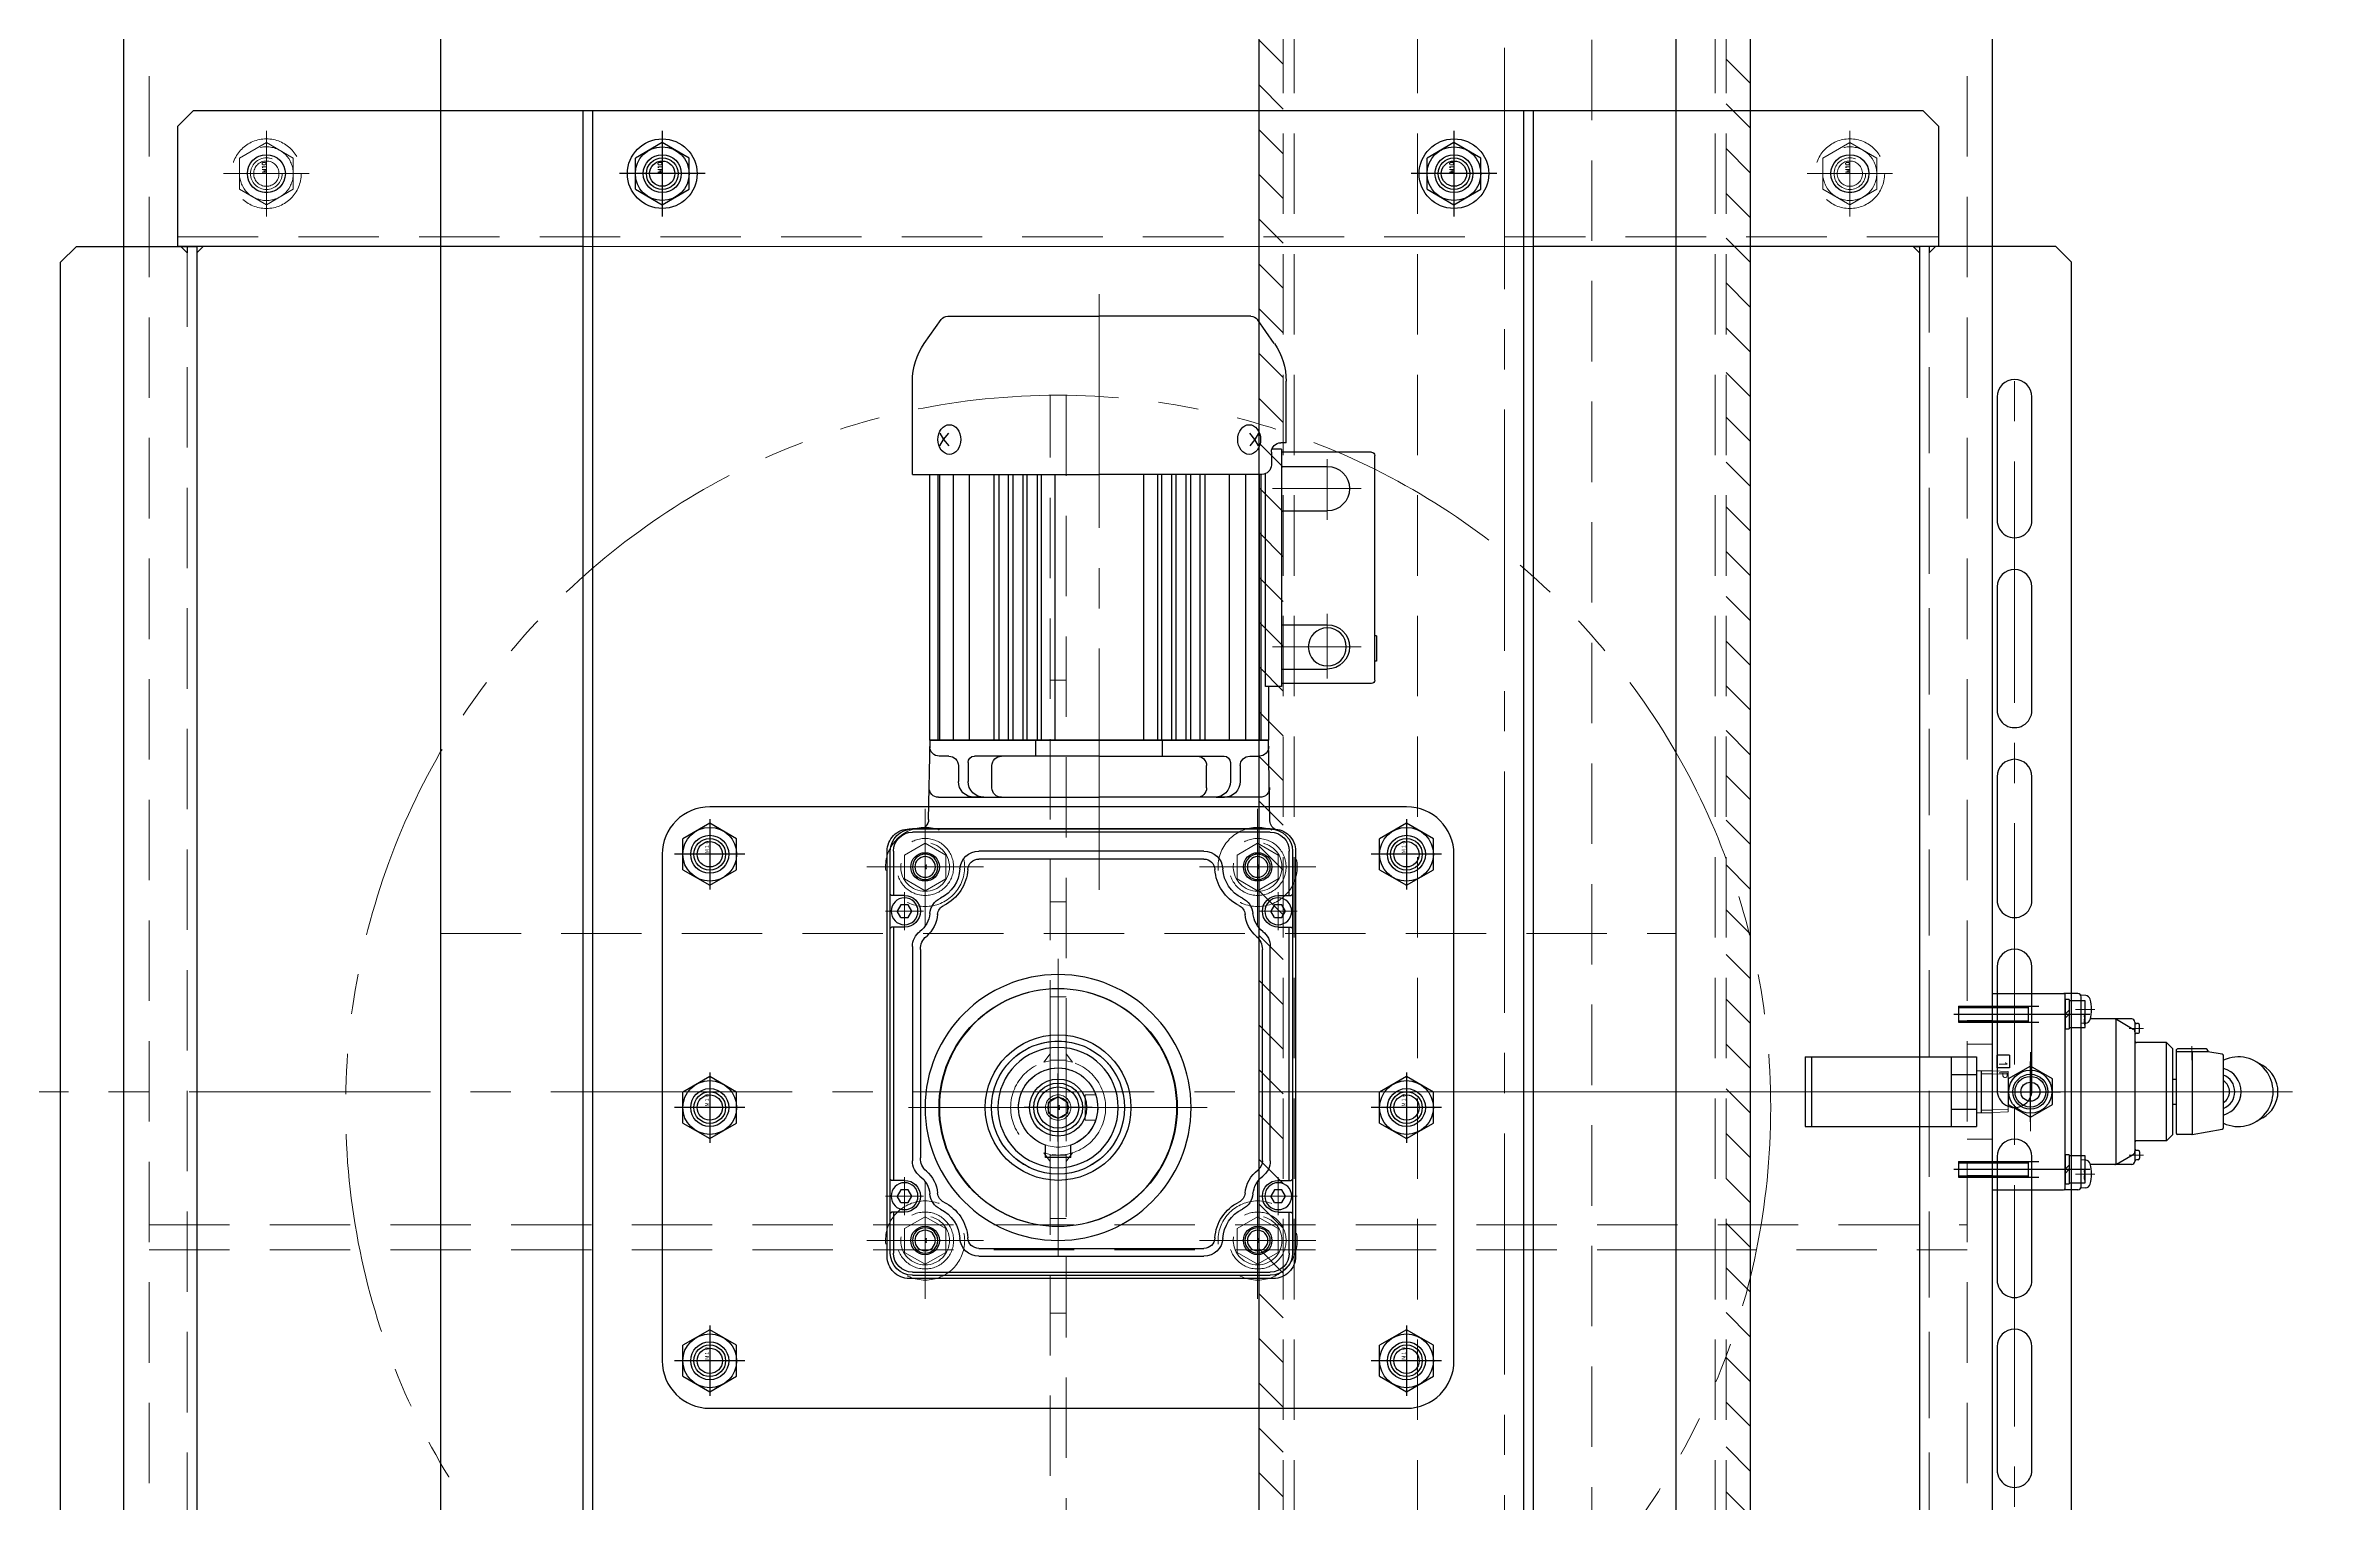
# Model space of a CAD drawing. Header units: millimetres. Extents: x -8731 to 85711, y -14522 to 31379.
# Drawn here: x 7226 to 7949, y 18087 to 18548 of the extents above; entities that cross this region are included whole.
import ezdxf

# ---------------------------------------------------------------- set-up
doc = ezdxf.new("R2010")
doc.units = ezdxf.units.MM
doc.header["$LTSCALE"] = 4
doc.header["$PDMODE"] = 99
doc.header["$PDSIZE"] = 1
for name, pattern in [('CENTER2', [28.575, 19.05, -3.175, 3.175, -3.175]), ('HIDDEN', [9.525, 6.35, -3.175]), ('PHANTOM2', [31.75, 15.875, -3.175, 3.175, -3.175, 3.175, -3.175])]:
    doc.linetypes.add(name, pattern=pattern)
for name, color, linetype, lineweight in [('04_HIDDEN', 2, 'HIDDEN', 13), ('05_CENTER', 4, 'CENTER2', 13), ('06_PHANTOM', 2, 'PHANTOM2', 13), ('08_DIM', 3, 'Continuous', 13)]:
    doc.layers.add(name, color=color, linetype=linetype, lineweight=lineweight)
doc.layers.add('10_DRAFT', color=8, linetype='Continuous', lineweight=0, plot=False)
doc.styles.add('KANJI0', font='txt.shx', dxfattribs={"width": 0.9, "height": 30, "bigfont": 'bigfont'})
doc.styles.add('KSS_TXT', font='txt.shx', dxfattribs={"bigfont": 'extfont2.shx'})
doc.styles.add('KSS_TXT_L', font='txt.shx', dxfattribs={"height": 9, "bigfont": 'extfont2.shx'})
doc.styles.get("Standard").update_dxf_attribs({"font": 'txt.shx', "bigfont": 'extfont2.shx'})
doc.dimstyles.new('KSS_DIM', dxfattribs={"dimscale": 3, "dimtxt": 3, "dimasz": 2.5, "dimexe": 1.25, "dimexo": 0.625, "dimtad": 1, "dimdsep": 46, "dimtxsty": 'KSS_TXT', "dimblk": 'OPEN30', "dimcen": 0, "dimazin": 2, "dimtfac": 0.75, "dimtmove": 0, "dimatfit": 3, "dimldrblk": 'OPEN30', "dimfxl": 1, "dimtolj": 1, "dimarcsym": 0})
pattern_1 = [(45, (-37378.324, 1191.48), (-7.0710678, 7.0710678), [])]

# ---------------------------------------------------------------- blocks, each defined once
blk = doc.blocks.new('_Open30')
at = {"color": 0, "linetype": 'ByBlock', "lineweight": -2}
for p, q in [((-1, 0.268), (0, 0)), ((0, 0), (-1, -0.268)), ((0, 0), (-1, 0))]:
    blk.add_line(p, q, dxfattribs=at)
blk = doc.blocks.new('*D4234')
at = {"layer": '08_DIM', "color": 0, "lineweight": -2, "transparency": 16777216}
for p, q in [((7773.5, 19167.48), (8063.94, 19167.48)), ((8045.19, 17304.98), (8045.19, 19129.98)), ((7773.5, 17267.48), (8063.94, 17267.48))]:
    blk.add_line(p, q, dxfattribs=at)
at = {"layer": 'Defpoints', "color": 0, "transparency": 16777216}
for p in [(7764.12, 19167.48), (8045.19, 19167.48), (7764.12, 17267.48)]:
    blk.add_point(p, dxfattribs=at)
at = {"layer": '08_DIM', "color": 0, "lineweight": -2, "transparency": 16777216, "xscale": 37.5, "yscale": 37.5, "zscale": 37.5}
for p, rotation in [((8045.19, 19167.48), 90), ((8045.19, 17267.48), 270)]:
    blk.add_blockref('_Open30', p, dxfattribs=dict(at, rotation=rotation))
at = {"layer": '08_DIM', "color": 0, "transparency": 16777216, "char_height": 45, "attachment_point": 5, "rotation": 90, "style": 'KSS_TXT'}
for s, insert in [('\\A1;(濾布幅)', (8077.06, 18217.48)), ('\\A1;1900', (8013.31, 18217.48))]:
    blk.add_mtext(s, dxfattribs=dict(at, insert=insert))
blk = doc.blocks.new('*D4264')
at = {"layer": '08_DIM', "color": 0, "lineweight": -2, "transparency": 16777216}
for p, q in [((7753, 19317.48), (8324.21, 19317.48)), ((8305.46, 17154.98), (8305.46, 19279.98)), ((7753, 17117.48), (8324.21, 17117.48))]:
    blk.add_line(p, q, dxfattribs=at)
at = {"layer": 'Defpoints', "color": 0, "transparency": 16777216}
for p in [(7743.62, 19317.48), (8305.46, 19317.48), (7743.62, 17117.48)]:
    blk.add_point(p, dxfattribs=at)
at = {"layer": '08_DIM', "color": 0, "lineweight": -2, "transparency": 16777216, "xscale": 37.5, "yscale": 37.5, "zscale": 37.5}
for p, rotation in [((8305.46, 19317.48), 90), ((8305.46, 17117.48), 270)]:
    blk.add_blockref('_Open30', p, dxfattribs=dict(at, rotation=rotation))
at = {"layer": '08_DIM', "color": 0, "transparency": 16777216, "insert": (8273.58, 18217.48), "char_height": 45, "attachment_point": 5, "rotation": 90, "style": 'KSS_TXT'}
blk.add_mtext('\\A1;2200', dxfattribs=at)
blk = doc.blocks.new('KQ2H06-02Sc_1_1_1')
at = {"color": 0, "linetype": 'CENTER2'}
for p, q in [((0, -9.56), (0, 9.55)), ((9.55, 0), (-9.56, 0))]:
    blk.add_line(p, q, dxfattribs=at)
at = {"color": 0}
for p, q in [((-4.04, 7), (-8.08, 0)), ((4.04, 7), (-4.04, 7)), ((8.08, 0), (4.04, 7)), ((-8.08, 0), (-4.04, -7)), ((-4.04, -7), (4.04, -7)), ((4.04, -7), (8.08, 0))]:
    blk.add_line(p, q, dxfattribs=at)
for radius in [4.85, 3]:
    blk.add_circle((0, 0), radius, dxfattribs=at)
blk = doc.blocks.new('VH202-02b_1_1_1')
at = {"color": 0}
for p, q in [((-8.24, 85.39), (-9.54, 83.12)), ((8.24, 85.39), (9.54, 83.12)), ((-11.81, 72.59), (-12.62, 68)), ((11.32, 73), (-11.32, 73)), ((13.49, 63.04), (11.81, 72.59)), ((-13.5, 67.5), (-13.5, 58.5)), ((-13, 68), (-12.62, 68)), ((-12.62, 68), (-12.62, 58)), ((-13, 58), (0, 58)), ((-12.62, 63.04), (13.49, 63.04)), ((-4, 57), (-4, 58)), ((0, 58), (13, 58)), ((4, 58), (4, 57)), ((13.5, 62.96), (13.5, 58.5)), ((-15.5, 55), (-13.5, 57)), ((-15.5, 55), (-15.5, 45.5)), ((15.5, 55), (-15.5, 55)), ((13.5, 57), (-13.5, 57)), ((15.5, 55), (13.5, 57)), ((15.5, 55), (15.5, 45.5)), ((-23, 44), (-23, 30.92)), ((-22.87, 39.17), (-19.79, 44.5)), ((-22, 45), (22, 45)), ((-21.5, 46), (-21.5, 45.5)), ((-19, 46.5), (-21, 46.5)), ((-18.5, 45.5), (-18.5, 46)), ((18.5, 45.5), (18.5, 46)), ((19, 46.5), (21, 46.5)), ((22.87, 39.17), (19.79, 44.5)), ((21.5, 46), (21.5, 45.5)), ((23, 44), (23, 30.92)), ((-22.96, 38.94), (22.96, 38.94)), ((-30.37, 29.46), (-30.5, 28)), ((-21.63, 29.46), (-21.5, 28)), ((21.63, 29.46), (21.5, 28)), ((30.37, 29.46), (30.5, 28)), ((-31, 27), (-31, 22.7)), ((31, 23), (-31, 23)), ((-31, 0), (-31, 22.5)), ((30, 28), (-30, 28)), ((31, 27), (31, 22.7)), ((31, 0), (31, 22.5)), ((31, 0), (-31, 0)), ((-11.5, 5.4), (-11.5, 1.4)), ((-11.5, 5.4), (-7.5, 5.4)), ((-11.5, 1.4), (-7.5, 1.4)), ((-7.5, 5.4), (-7.5, 1.4))]:
    blk.add_line(p, q, dxfattribs=at)
for radius in [6.8, 5.5]:
    blk.add_circle((0, 12), radius, dxfattribs=at)
for centre, radius, start, end in [((0, 77.65), 11, 334.98385, 205.01615), ((0, 80.67), 9.5, 29.82533, 150.17467), ((-11.32, 72.5), 0.5, 89.99987, 169.99997), ((0, 70.87), 7.67, 16.10145, 163.89854), ((0, 70.87), 5.67, 22.03456, 157.96543), ((0, 70.87), 4, 32.12699, 147.87301), ((11.32, 72.5), 0.5, 9.99987, 89.99933), ((-13, 67.5), 0.5, 90.00004, 180.00002), ((-13, 58.5), 0.5, 179.99997, 270), ((13, 58.5), 0.5, 269.99996, 359.99996), ((13, 62.96), 0.5, 0, 10.00031), ((-22, 44), 1, 89.99998, 180.00007), ((-22, 45.5), 0.5, 269.99996, 0.00002), ((-21, 46), 0.5, 90.00004, 179.99997), ((-18.92, 44), 1, 89.99965, 149.99986), ((-19, 46), 0.5, 0, 90.00004), ((-18, 45.5), 0.5, 179.99997, 269.99995), ((-16, 45.5), 0.5, 269.99996, 0.00002), ((16, 45.5), 0.5, 179.99997, 270), ((18, 45.5), 0.5, 269.99996, 0.00002), ((19, 46), 0.5, 89.99998, 180.00007), ((18.92, 44), 1, 30.00025, 90.00036), ((21, 46), 0.5, 0, 89.99998), ((22, 45.5), 0.5, 180.00003, 269.99996), ((22, 44), 1, 0, 90.00004), ((-22, 38.67), 1, 150.00013, 180.00018), ((22, 38.67), 1, 0, 29.99987), ((-28.78, 29.32), 1.6, 105.49391, 174.99988), ((-26, 19.3), 12, 74.50559, 105.49391), ((-23.22, 29.32), 1.6, 5.00012, 74.50609), ((23.22, 29.32), 1.6, 105.494, 174.99994), ((26, 19.3), 12, 74.50605, 105.49442), ((28.78, 29.32), 1.6, 5.00007, 74.506), ((-30, 27), 1, 90.00004, 179.99985), ((-30.5, 22.5), 0.5, 89.99996, 179.99998), ((30, 27), 1, 0, 90.00004), ((30.5, 22.5), 0.5, 8.57622, 89.99996)]:
    blk.add_arc(centre, radius, start, end, dxfattribs=at)
at = {"layer": '05_CENTER', "color": 0}
for p, q in [((0, 94.76), (0, 0)), ((-9.94, 63), (-14.38, 63)), ((-20, 47.71), (-20, 43.17)), ((20, 47.71), (20, 43.17)), ((-26, 32.4), (-26, 26.23)), ((26, 32.4), (26, 26.23)), ((-24.5, 25.5), (-24.5, -3.39)), ((24.5, 25.5), (24.5, -3.39)), ((-12.5, 12), (12.5, 12))]:
    blk.add_line(p, q, dxfattribs=at)
at = {"color": 0}
blk.add_blockref('KQ2H06-02Sc_1_1_1', (0, 12), dxfattribs=at)
for s, p in [('1', (-9.91, 2.15)), ('P', (-6.39, 2.15))]:
    blk.add_text(s, height=2.5, rotation=0.1, dxfattribs=at).set_placement(p)
blk = doc.blocks.new('AN202-02a_1_1_1')
at = {"color": 0}
for p, q in [((-59.06, 11), (-13.06, 11)), ((-59.06, 11), (-59.06, -11)), ((-57.06, 11), (-57.06, -11)), ((-13.06, 11), (-13.06, -11)), ((-13.06, 10.97), (-5.06, 10.97)), ((-5.06, 10.97), (-5.06, -10.97)), ((-13.06, 5.48), (-5.06, 5.48)), ((-5.06, 6.7), (0, 6.55)), ((-3.49, 6.65), (-3.49, -6.65)), ((-3.49, 5.8), (0, 5.69)), ((-13.06, -5.49), (-5.06, -5.49)), ((-5.06, -6.7), (0, -6.55)), ((-3.49, -5.8), (0, -5.69)), ((-59.06, -11), (-13.06, -11)), ((-13.06, -10.97), (-5.06, -10.97))]:
    blk.add_line(p, q, dxfattribs=at)
at = {"layer": '05_CENTER', "color": 0}
blk.add_line((-62.32, 0), (4.94, 0), dxfattribs=at)
at = {"layer": '10_DRAFT'}
for p, q in [((0, 6.55), (4.94, 6.39)), ((0, -6.55), (0, 6.55)), ((0, 5.69), (4.94, 5.53)), ((4.94, 6.39), (4.94, -6.39)), ((0, -5.69), (4.94, -5.53)), ((0, -6.55), (4.94, -6.39))]:
    blk.add_line(p, q, dxfattribs=at)
blk = doc.blocks.new('A$C2ED13718_1_1_1')
at = {"color": 4}
blk.add_blockref('VH202-02b_1_1_1', (0, 0), dxfattribs=at)
at = {"color": 4, "rotation": 90}
blk.add_blockref('AN202-02a_1_1_1', (0, 0), dxfattribs=at)
blk = doc.blocks.new('A$C169829DD_1_1_1')
at = {"color": 0, "linetype": 'CENTER2'}
blk.add_line((0, -35.2), (0, 7.8), dxfattribs=at)
at = {"color": 0}
for p, q in [((-4.6, 1.3), (-4.6, 0)), ((-4.6, 1.3), (4.6, 1.3)), ((-4.6, 0), (4.6, 0)), ((4.25, 6.3), (-4.25, 6.3)), ((-4.25, 6.3), (-4.25, 1.3)), ((0, 0), (-1.3, 1.3)), ((0, 1.3), (1.3, 0)), ((4.25, 1.3), (4.25, 6.3)), ((4.6, 0), (4.6, 1.3))]:
    blk.add_line(p, q, dxfattribs=at)
at = {"color": 0, "linetype": 'HIDDEN'}
for p, q in [((-2.5, -33.7), (-2.5, 0)), ((2.5, -33.7), (2.5, 0)), ((-2.5, -11.7), (2.5, -11.7)), ((-2.07, -33.7), (-2.07, -11.7)), ((2.07, -33.7), (2.07, -11.7)), ((-2.5, -33.7), (2.5, -33.7))]:
    blk.add_line(p, q, dxfattribs=at)
at = {"layer": '10_DRAFT', "style": 'KSS_TXT_L'}
blk.add_text('CS-M5x35L,SW', height=0.3, dxfattribs=at).set_placement((0.38, 5.96))
blk = doc.blocks.new('A$C4F8C7028_1_1_1')
at = {"rotation": 270}
for name, p in [('A$C2ED13718_1_1_1', (0, 0)), ('A$C169829DD_1_1_1', (23, 24.5)), ('A$C169829DD_1_1_1', (23, -24.5))]:
    blk.add_blockref(name, p, dxfattribs=at)
blk = doc.blocks.new('A$C092B7092_1_1_1')
at = {"color": 0}
for points in [[(2100, 1000), (2200, 1000), (2200, -1000), (2100, -1000)], [(2690, 1000), (2590, 1000), (2590, -1000), (2690, -1000)]]:
    blk.add_lwpolyline(points, close=True, dxfattribs=at)
for centre in [(2145, 290), (2645, 290)]:
    blk.add_circle(centre, 6)
at = {"layer": '04_HIDDEN'}
for p, q in [((2108, -1000), (2108, 1000)), ((2682, -1000), (2682, 1000)), ((2200, 50), (2590, 50)), ((2690, 27), (2682, 27)), ((2690, 26.5), (2682, 26.5)), ((2690, 22.5), (2682, 22.5)), ((2690, 22), (2682, 22)), ((2690, 15), (2682, 15)), ((2690, -15), (2682, -15)), ((2690, -22), (2682, -22)), ((2690, -22.5), (2682, -22.5)), ((2690, -26.5), (2682, -26.5)), ((2690, -27), (2682, -27)), ((2108, -42), (2682, -42)), ((2108, -50), (2590, -50)), ((2590, -50), (2682, -50))]:
    blk.add_line(p, q, dxfattribs=at)
at = {"layer": '05_CENTER'}
for p, q in [((2145, 300.95), (2145, 279.05)), ((2645, 300.95), (2645, 279.05)), ((2155.95, 290), (2134.05, 290)), ((2655.95, 290), (2634.05, 290)), ((2694.08, 24.5), (2678.03, 24.5)), ((-51.13, 0), (2727.16, 0)), ((2694.08, -24.5), (2678.03, -24.5))]:
    blk.add_line(p, q, dxfattribs=at)
at = {"layer": '10_DRAFT'}
blk.add_line((2690, 0), (2682, 0), dxfattribs=at)
blk = doc.blocks.new('*D4281')
at = {"layer": '08_DIM', "color": 0, "lineweight": -2, "transparency": 16777216}
for p, q in [((7850, 19217.48), (8198.15, 19217.48)), ((8179.4, 17254.98), (8179.4, 19179.98)), ((7850, 17217.48), (8198.15, 17217.48))]:
    blk.add_line(p, q, dxfattribs=at)
at = {"layer": 'Defpoints', "color": 0, "transparency": 16777216}
for p in [(7840.62, 19217.48), (8179.4, 19217.48), (7840.62, 17217.48)]:
    blk.add_point(p, dxfattribs=at)
at = {"layer": '08_DIM', "color": 0, "lineweight": -2, "transparency": 16777216, "xscale": 37.5, "yscale": 37.5, "zscale": 37.5}
for p, rotation in [((8179.4, 19217.48), 90), ((8179.4, 17217.48), 270)]:
    blk.add_blockref('_Open30', p, dxfattribs=dict(at, rotation=rotation))
at = {"layer": '08_DIM', "color": 0, "transparency": 16777216, "insert": (8147.53, 18217.48), "char_height": 45, "attachment_point": 5, "rotation": 90, "style": 'KSS_TXT'}
blk.add_mtext('\\A1;2000', dxfattribs=at)
blk = doc.blocks.new('A$C0D2E09A6_1_1_1')
h = blk.add_hatch()
h.set_pattern_fill('_USER', color=3, scale=10, angle=45, pattern_type=0)
h.set_pattern_definition(pattern_1)
h.paths.add_polyline_path([(980, 69.9), (979, 69.9), (979, 77.5), (980, 76.5)])
h.paths.add_polyline_path([(979, 69.9), (-980, 69.9), (-980, 76.5), (-979, 77.5), (979, 77.5)])
h = blk.add_hatch()
h.set_pattern_fill('_USER', color=3, scale=10, angle=45, pattern_type=0)
h.set_pattern_definition(pattern_1)
h.paths.add_polyline_path([(979, -77.5), (980, -76.5), (980, -69.9), (979, -69.9)])
h.paths.add_polyline_path([(979, -69.9), (-980, -69.9), (-980, -76.5), (-979, -77.5), (979, -77.5)])
at = {"color": 0}
blk.add_lwpolyline([(-979, 77.5), (979, 77.5), (980, 76.5), (980, -76.5), (979, -77.5), (-979, -77.5), (-980, -76.5), (-980, 76.5)], close=True, dxfattribs=at)
at = {"layer": '04_HIDDEN'}
for p, q in [((-980, 69.9), (980, 69.9)), ((-980, 66.5), (980, 66.5)), ((-980, -66.5), (980, -66.5)), ((-980, -69.9), (980, -69.9))]:
    blk.add_line(p, q, dxfattribs=at)
for points in [[(-980, 27.5), (980, 27.5)], [(980, -27.5), (-980, -27.5)]]:
    blk.add_lwpolyline(points, dxfattribs=at)
at = {"layer": '05_CENTER'}
blk.add_line((-1232.35, 0), (1092.61, 0), dxfattribs=at)
at = {"layer": '10_DRAFT'}
blk.add_line((0, 77.5), (0, -77.5), dxfattribs=at)
blk = doc.blocks.new('A$C26C2434A_1_1')
at = {"rotation": 90}
blk.add_blockref('A$C0D2E09A6_1_1_1', (-54, -1050), dxfattribs=at)
blk = doc.blocks.new('A$C18DB4058_1_1')
at = {"rotation": 270}
blk.add_blockref('A$C26C2434A_1_1', (2130.2, -54), dxfattribs=at)
blk = doc.blocks.new('A$C54C30508_1_1')
at = {"color": 0}
for p, q in [((-65, -28), (-60, -23)), ((-65, -1112), (-65, -28)), ((-60, -23), (-22, -23)), ((-22, -23), (-22, -1117)), ((565, -23), (522, -23)), ((522, -23), (522, -1117)), ((570, -28), (565, -23)), ((570, -1112), (570, -28)), ((546.5, -70.5), (546.5, -109.5)), ((557.5, -109.5), (557.5, -70.5)), ((546.5, -130.5), (546.5, -169.5)), ((557.5, -169.5), (557.5, -130.5)), ((546.5, -190.5), (546.5, -229.5)), ((557.5, -229.5), (557.5, -190.5)), ((546.5, -250.5), (546.5, -289.5)), ((557.5, -289.5), (557.5, -250.5)), ((546.5, -310.5), (546.5, -349.5)), ((557.5, -349.5), (557.5, -310.5)), ((546.5, -370.5), (546.5, -409.5)), ((557.5, -409.5), (557.5, -370.5))]:
    blk.add_line(p, q, dxfattribs=at)
blk.add_lwpolyline([(100, -23), (-28, -23), (-28, 15), (-23, 20), (523, 20), (528, 15), (528, -23), (400, -23)], dxfattribs=at)
at = {"color": 3}
for points in [[(-25, -23), (-25, -25), (-25, -25), (-27, -23)], [(-22, -23), (-22, -25), (-22, -25), (-20, -23)], [(522, -23), (522, -25), (522, -25), (520, -23)], [(525, -23), (525, -25), (525, -25), (527, -23)]]:
    blk.add_lwpolyline(points, close=True, dxfattribs=at)
at = {"color": 0}
for centre in [(125, 0), (375, 0)]:
    blk.add_circle(centre, 6, dxfattribs=at)
for centre, start, end in [((552, -70.5), 0, 180), ((552, -109.5), 180, 0), ((552, -130.5), 0, 180), ((552, -169.5), 180, 0), ((552, -190.5), 0, 180), ((552, -229.5), 180, 0), ((552, -250.5), 0, 180), ((552, -289.5), 180, 0), ((552, -310.5), 0, 180), ((552, -349.5), 180, 0), ((552, -370.5), 0, 180), ((552, -409.5), 180, 0)]:
    blk.add_arc(centre, 5.5, start, end, dxfattribs=at)
at = {"layer": '04_HIDDEN'}
for p, q in [((-28, -20), (528, -20)), ((-25, -23), (-25, -1117)), ((525, -23), (525, -1117))]:
    blk.add_line(p, q, dxfattribs=at)
blk.add_lwpolyline([(400, -23), (100, -23)], dxfattribs=at)
blk.add_lwpolyline([(400, -23), (100, -23)], dxfattribs=at)
at = {"layer": '05_CENTER'}
for p, q in [((125, -9.34), (125, 9.34)), ((375, -9.34), (375, 9.34)), ((115.66, 0), (134.34, 0)), ((365.66, 0), (384.34, 0)), ((552, -1081.51), (552, -58.49))]:
    blk.add_line(p, q, dxfattribs=at)
at = {"layer": '10_DRAFT'}
for p, q in [((0, -9.34), (0, 9.34)), ((500, -9.34), (500, 9.34)), ((-9.34, 0), (9.34, 0)), ((490.66, 0), (509.34, 0)), ((250, -280.38), (250, -309.58)), ((264.6, -294.98), (235.4, -294.98))]:
    blk.add_line(p, q, dxfattribs=at)
for centre in [(0, 0), (500, 0)]:
    blk.add_circle(centre, 6, dxfattribs=at)
blk = doc.blocks.new('A$C291B532E_1_1')
at = {"color": 0}
for p, q in [((280, 272), (1460, 272)), ((280, -22), (1460, -22))]:
    blk.add_line(p, q, dxfattribs=at)
blk.add_lwpolyline([(280, 275), (1460, 275), (1460, -25), (280, -25)], close=True)
for centre in [(300, 250), (515, 235), (595, 235), (675, 235), (515, 15), (595, 15), (675, 15), (300, 0)]:
    blk.add_circle(centre, 6, dxfattribs=at)
at = {"layer": '04_HIDDEN'}
for centre, radius in [((519, 188), 12.5), ((637, 188), 12.5), ((595, 125), 21), ((519, 83), 12.5), ((637, 83), 12.5)]:
    blk.add_circle(centre, radius, dxfattribs=at)
at = {"layer": '05_CENTER'}
for p, q in [((300, 240.66), (300, 259.34)), ((309.34, 250), (290.66, 250)), ((515, 225.66), (515, 244.34)), ((595, 225.66), (595, 244.34)), ((675, 225.66), (675, 244.34)), ((524.34, 235), (505.66, 235)), ((604.34, 235), (585.66, 235)), ((684.34, 235), (665.66, 235)), ((519, 206.4), (519, 169.6)), ((637, 206.4), (637, 169.6)), ((500.6, 188), (537.4, 188)), ((618.6, 188), (655.4, 188)), ((595, 98.49), (595, 151.51)), ((621.51, 125), (568.49, 125)), ((519, 101.4), (519, 64.6)), ((637, 101.4), (637, 64.6)), ((500.6, 83), (537.4, 83)), ((618.6, 83), (655.4, 83)), ((515, 5.66), (515, 24.34)), ((595, 5.66), (595, 24.34)), ((675, 5.66), (675, 24.34)), ((524.34, 15), (505.66, 15)), ((604.34, 15), (585.66, 15)), ((684.34, 15), (665.66, 15)), ((300, -9.34), (300, 9.34)), ((309.34, 0), (290.66, 0))]:
    blk.add_line(p, q, dxfattribs=at)
blk = doc.blocks.new('10b_2_1')
at = {"color": 0}
for p, q in [((-4.9, 8.49), (-9.8, 0)), ((-4.9, 8.49), (4.9, 8.49)), ((9.8, 0), (4.9, 8.49)), ((-9.8, 0), (-4.9, -8.49)), ((4.9, -8.49), (9.8, 0)), ((-4.9, -8.49), (4.9, -8.49))]:
    blk.add_line(p, q, dxfattribs=at)
at = {"color": 0, "linetype": 'CENTER2'}
for p, q in [((0, -13.51), (0, 13.51)), ((13.51, 0), (-13.51, 0))]:
    blk.add_line(p, q, dxfattribs=at)
at = {"color": 0}
for radius in [11, 8.49, 5, 4]:
    blk.add_circle((0, 0), radius, dxfattribs=at)
at = {"layer": '10_DRAFT', "style": 'KSS_TXT'}
blk.add_text('M10', height=1.25, dxfattribs=at).set_placement((0.26, 0.12))
blk = doc.blocks.new('A$C051F2DB8_1_1')
at = {"rotation": 180}
blk.add_blockref('A$C291B532E_1_1', (1440, 250), dxfattribs=at)
for p in [(1140, 250), (1140, 0)]:
    blk.add_blockref('10b_2_1', p)
blk = doc.blocks.new('M8Tz_2_1')
at = {"color": 0}
for radius in [4, 3.25]:
    blk.add_circle((0, 0), radius, dxfattribs=at)
at = {"layer": '05_CENTER'}
for p, q in [((6.92, 0), (-6.92, 0)), ((0, -6.92), (0, 6.92))]:
    blk.add_line(p, q, dxfattribs=at)
blk = doc.blocks.new('GM-SHYM-RH 0.2kW、1／＊、200V、60Hza_1_1')
at = {"color": 0}
for p, q in [((46, 53), (-81, 53)), ((-81, 52), (-67, 52)), ((-67, 52.6), (-67.4, 53)), ((-67, 48.5), (-67, 52.6)), ((-56.6, 53), (-57, 52.6)), ((-57, 48.5), (-57, 52.6)), ((-57, 52), (23, 52)), ((23, 52.6), (22.6, 53)), ((23, 48.5), (23, 52.6)), ((33.4, 53), (33, 52.6)), ((33, 48.5), (33, 52.6)), ((33, 52), (46, 52)), ((-200, 46), (-229.5, 46)), ((-200, 46), (-200, -13)), ((-88, -67), (-88, 46)), ((-87, -67), (-87, 46)), ((-50.88, 46), (16.88, 46)), ((-49.93, 43.5), (-6.61, 43.5)), ((-6.61, 43.5), (15.93, 43.5)), ((52, 46), (52, -67)), ((53, 46), (53, -67)), ((-241.32, 42.27), (-248.89, 36.97)), ((-213, 37.32), (-211, 36.14)), ((-211, 36.14), (-213, 34.49)), ((-209, 37.32), (-211, 36.14)), ((-211, 36.14), (-209, 34.49)), ((-116, 40.5), (-200, 40.5)), ((-200, 38), (-116, 38)), ((-200, 37.5), (-116, 37.5)), ((-90.95, 40.88), (-116, 40.45)), ((-116, -13), (-116, 40.5)), ((-116, 40.5), (-116, -13)), ((-111, 34.5), (-111, 37.53)), ((-98, 37.76), (-98, -13)), ((-250, 34.84), (-250, -13)), ((-200, 33.13), (-116, 33.13)), ((-108, 31.5), (-103, 31.5)), ((-200, 28.04), (-116, 28.04)), ((-111, -13), (-111, 26.43)), ((-109, 28.43), (-103, 28.43)), ((-98, 23.89), (-98, 26.5)), ((-81, -46.03), (-81, 25.03)), ((-78.5, -46.03), (-78.5, 25.03)), ((44.5, 25.03), (44.5, -46.03)), ((47, 25.03), (47, -46.03)), ((-200, 20.3), (-116, 20.3)), ((-200, 18.71), (-116, 18.71)), ((-200, 15.76), (-116, 15.76)), ((-101, 20.89), (-108, 20.89)), ((-200, 14.28), (-116, 14.28)), ((-200, 11.18), (-116, 11.18)), ((-200, 9.84), (-116, 9.84)), ((-200, 6.63), (-116, 6.63)), ((-200, 5.39), (-116, 5.39)), ((-200, 1), (-116, 1)), ((-111, 7), (-116, 7)), ((15.8, 4), (11.84, 4)), ((15.8, -4), (15.8, 4)), ((15.8, -4), (11.84, -4)), ((-250, -60.84), (-250, -13)), ((-200, -64.34), (-200, -13)), ((-116, -13), (-116, -66.5)), ((-116, -66.5), (-116, -13)), ((-111, -13), (-111, -52.43)), ((-98, -63.76), (-98, -13)), ((-200, -27), (-116, -27)), ((-200, -31.39), (-116, -31.39)), ((-200, -32.63), (-116, -32.63)), ((-200, -35.84), (-116, -35.84)), ((-111, -33), (-116, -33)), ((-200, -37.18), (-116, -37.18)), ((-200, -40.28), (-116, -40.28)), ((-200, -41.76), (-116, -41.76)), ((-200, -44.71), (-116, -44.71)), ((-200, -46.3), (-116, -46.3)), ((-101, -46.89), (-108, -46.89)), ((-98, -49.89), (-98, -52.5)), ((-200, -54.04), (-116, -54.04)), ((-109, -54.43), (-103, -54.43)), ((-108, -57.5), (-103, -57.5)), ((-241.32, -68.27), (-248.89, -62.97)), ((-211, -62.14), (-213, -60.49)), ((-213, -63.32), (-211, -62.14)), ((-211, -62.14), (-209, -60.49)), ((-209, -63.32), (-211, -62.14)), ((-200, -59.13), (-116, -59.13)), ((-200, -63.5), (-116, -63.5)), ((-200, -64), (-116, -64)), ((-111, -60.5), (-111, -63.53)), ((16.88, -64.5), (-49.93, -64.5)), ((-210, -72), (-229.5, -72)), ((-210, -72), (-210, -70.34)), ((-208, -70.5), (-208, -67.51)), ((-208, -70.5), (-133, -70.5)), ((-207, -67.34), (-203, -67.34)), ((-207, -99), (-207, -70.5)), ((-202.5, -70.5), (-202.5, -85)), ((-133, -65.5), (-200.23, -65.5)), ((-188.5, -70.5), (-188.5, -85)), ((-152.5, -70.5), (-152.5, -85)), ((-138.5, -70.5), (-138.5, -85)), ((-134, -99), (-134, -70.5)), ((-133, -70.5), (-133, -65.5)), ((-116, -66.5), (-133, -66.5)), ((-90.52, -66.89), (-116, -66.45)), ((-67, -69.5), (-67, -73.6)), ((-57, -69.5), (-57, -73.6)), ((16.88, -67), (-50.88, -67)), ((23, -69.5), (23, -73.6)), ((33, -69.5), (33, -73.6)), ((-67, -73), (-81, -73)), ((-81, -74), (46, -74)), ((-67, -73.6), (-67.4, -74)), ((23, -73), (-57, -73)), ((-57, -73.6), (-56.6, -74)), ((23, -73.6), (22.6, -74)), ((46, -73), (33, -73)), ((33, -73.6), (33.4, -74)), ((-135, -100), (-206, -100)), ((-149, -100.5), (-149, -100)), ((-149, -100.5), (-141, -100.5)), ((-141, -100.5), (-141, -100))]:
    blk.add_line(p, q, dxfattribs=at)
at = {"color": 0, "linetype": 'Continuous'}
for p, q in [((-64, 49.65), (-62, 50.81)), ((-60, 49.65), (-62, 50.81)), ((26, 49.65), (28, 50.81)), ((30, 49.65), (28, 50.81)), ((-64, 47.35), (-64, 49.65)), ((-62, 46.19), (-64, 47.35)), ((-60, 47.35), (-62, 46.19)), ((-60, 49.65), (-60, 47.35)), ((26, 47.35), (26, 49.65)), ((28, 46.19), (26, 47.35)), ((30, 47.35), (28, 46.19)), ((30, 49.65), (30, 47.35)), ((-64, -68.35), (-62, -67.19)), ((-64, -70.65), (-64, -68.35)), ((-62, -71.81), (-64, -70.65)), ((-60, -68.35), (-62, -67.19)), ((-60, -70.65), (-62, -71.81)), ((-60, -68.35), (-60, -70.65)), ((26, -68.35), (28, -67.19)), ((26, -70.65), (26, -68.35)), ((28, -71.81), (26, -70.65)), ((30, -68.35), (28, -67.19)), ((30, -70.65), (28, -71.81)), ((30, -68.35), (30, -70.65))]:
    blk.add_line(p, q, dxfattribs=at)
at = {"color": 0}
for points in [[(-206.3, 34.33), (-206.39, 35.03), (-206.66, 35.71), (-207.09, 36.33), (-207.68, 36.88), (-208.39, 37.32), (-209.2, 37.66), (-210.08, 37.86), (-211, 37.93), (-211.92, 37.86), (-212.8, 37.66), (-213.61, 37.32), (-214.32, 36.88), (-214.91, 36.33), (-215.34, 35.71), (-215.61, 35.03), (-215.7, 34.33), (-215.61, 33.62), (-215.34, 32.95), (-214.91, 32.33), (-214.32, 31.78), (-213.61, 31.33), (-212.8, 31), (-211.92, 30.79), (-211, 30.72), (-210.08, 30.79), (-209.2, 31), (-208.39, 31.33), (-207.68, 31.78), (-207.09, 32.33), (-206.66, 32.95), (-206.39, 33.62)], [(-206.3, -60.33), (-206.39, -59.62), (-206.66, -58.95), (-207.09, -58.33), (-207.68, -57.78), (-208.39, -57.33), (-209.2, -57), (-210.08, -56.79), (-211, -56.72), (-211.92, -56.79), (-212.8, -57), (-213.61, -57.33), (-214.32, -57.78), (-214.91, -58.33), (-215.34, -58.95), (-215.61, -59.62), (-215.7, -60.33), (-215.61, -61.03), (-215.34, -61.71), (-214.91, -62.33), (-214.32, -62.88), (-213.61, -63.32), (-212.8, -63.66), (-211.92, -63.86), (-211, -63.93), (-210.08, -63.86), (-209.2, -63.66), (-208.39, -63.32), (-207.68, -62.88), (-207.09, -62.33), (-206.66, -61.71), (-206.39, -61.03)]]:
    blk.add_lwpolyline(points, close=True, dxfattribs=at)
at = {"color": 0, "linetype": 'Continuous'}
for centre in [(-62, 48.5), (28, 48.5), (-62, -69.5), (28, -69.5)]:
    blk.add_circle(centre, 4.25, dxfattribs=at)
at = {"color": 0}
for centre, radius in [((0, 0), 42), ((0, 0), 37.5), ((0, 0), 19), ((-145.5, -85), 6)]:
    blk.add_circle(centre, radius, dxfattribs=at)
for centre, radius, start, end in [((-81, 46), 7, 90, 180), ((-81, 46), 6, 90, 180), ((46, 46), 7, 0, 90), ((46, 46), 6, 0, 90), ((-229.5, 25.4), 20.6, 90, 125), ((-91, 43.88), 3, 271, 0), ((-62, 48.5), 5, 180, 0), ((-62, 48.5), 8, 275.26765, 322.61654), ((-50.88, 40), 6, 90, 142.61654), ((-49.93, 38), 5.5, 90, 138.98526), ((15.93, 38), 5.5, 41.01474, 90), ((16.88, 40), 6, 37.38346, 90), ((28, 48.5), 8, 217.38346, 264.73235), ((28, 48.5), 5, 180, 0), ((-247.4, 34.84), 2.6, 125, 180), ((-114, 37.53), 3, 0, 91), ((-101, 37.76), 3, 0, 91), ((-76, 42), 11, 273.37229, 334.04306), ((-60.71, 34.56), 6, 95.26765, 154.04306), ((-60.71, 34.56), 3.5, 95.26765, 154.04306), ((-62, 48.5), 10.5, 275.26765, 318.98526), ((28, 48.5), 10.5, 221.01474, 264.73235), ((26.71, 34.56), 3.5, 25.95694, 84.73235), ((26.71, 34.56), 6, 25.95694, 84.73235), ((42, 42), 11, 205.95694, 266.62771), ((-108, 34.5), 3, 180, 270), ((-103, 26.5), 5, 0, 90), ((-75, 25.03), 6, 93.37229, 180), ((-76, 42), 13.5, 273.37229, 334.04306), ((42, 42), 13.5, 205.95694, 266.62771), ((41, 25.03), 6, 0, 86.62771), ((-109, 26.43), 2, 90, 180), ((-103, 23.43), 5, 0, 90), ((-75, 25.03), 3.5, 93.37229, 180), ((41, 25.03), 3.5, 0, 86.62771), ((-108, 17.89), 3, 90, 180), ((-101, 17.89), 3, 0, 90), ((0, 0), 12.5, 18.66293, 341.33707), ((-108, -43.89), 3, 180, 270), ((-103, -49.43), 5, 270, 0), ((-101, -43.89), 3, 270, 0), ((-75, -46.03), 6, 180, 266.62771), ((-75, -46.03), 3.5, 180, 266.62771), ((-76, -63), 13.5, 25.95694, 86.62771), ((42, -63), 13.5, 93.37229, 154.04306), ((41, -46.03), 3.5, 273.37229, 0), ((41, -46.03), 6, 273.37229, 0), ((-109, -52.43), 2, 180, 270), ((-108, -60.5), 3, 90, 180), ((-103, -52.5), 5, 270, 0), ((-76, -63), 11, 25.95694, 86.62771), ((-60.71, -55.56), 3.5, 205.95694, 264.73235), ((26.71, -55.56), 3.5, 275.26765, 334.04306), ((42, -63), 11, 93.37229, 154.04306), ((-247.4, -60.84), 2.6, 180, 235), ((-203, -64.34), 3, 270, 0), ((-114, -63.53), 3, 269, 0), ((-101, -63.76), 3, 269, 0), ((-62, -69.5), 5, 0, 180), ((-60.71, -55.56), 6, 205.95694, 264.73235), ((-62, -69.5), 8, 37.38346, 84.73235), ((-62, -69.5), 10.5, 41.01474, 84.73235), ((-50.88, -61), 6, 217.38346, 270), ((-49.93, -59), 5.5, 221.01474, 270), ((16.88, -61), 3.5, 270, 322.61654), ((16.88, -61), 6, 270, 322.61654), ((28, -69.5), 10.5, 95.26765, 142.61654), ((28, -69.5), 8, 95.26765, 142.61654), ((28, -69.5), 5, 0, 180), ((26.71, -55.56), 6, 275.26765, 334.04306), ((-229.5, -51.4), 20.6, 235, 270), ((-207, -70.34), 3, 90, 180), ((-90.57, -69.89), 3, 16.80963, 89), ((-81, -67), 7, 180, 270), ((-81, -67), 6, 180, 270), ((46, -67), 6, 270, 0), ((46, -67), 7, 270, 0), ((-195.5, -85), 7, 180, 0), ((-145.5, -85), 7, 180, 0), ((-206, -99), 1, 180, 270), ((-135, -99), 1, 270, 0)]:
    blk.add_arc(centre, radius, start, end, dxfattribs=at)
at = {"layer": '05_CENTER', "color": 0}
for p, q in [((-62, 54.52), (-62, 42.48)), ((28, 54.52), (28, 42.48)), ((-55.98, 48.5), (-68.02, 48.5)), ((0, -47.09), (0, 47.2)), ((34.02, 48.5), (21.99, 48.5)), ((-46.9, 0), (46.9, 0)), ((-68.79, -13), (-256.97, -13)), ((-62, -63.49), (-62, -75.52)), ((28, -63.49), (28, -75.52)), ((-195.5, -67.72), (-195.5, -95.7)), ((-145.5, -67.72), (-145.5, -95.7)), ((-55.98, -69.5), (-68.02, -69.5)), ((34.02, -69.5), (21.99, -69.5)), ((-204.81, -85), (-185.62, -85)), ((-155.91, -85), (-135.54, -85))]:
    blk.add_line(p, q, dxfattribs=at)
at = {"color": 0}
for p in [(-76, 42), (42, 42), (-76, -63), (42, -63)]:
    blk.add_blockref('M8Tz_2_1', p, dxfattribs=at)
blk = doc.blocks.new('A$C48CF7C53_1_1')
at = {"color": 0}
for p, q in [((80, 125), (-80, 125)), ((-95, 110), (-95, -110)), ((95, -110), (95, 110)), ((-80, -125), (80, -125))]:
    blk.add_line(p, q, dxfattribs=at)
for centre, radius in [((-80, 110), 6), ((0, 110), 6), ((80, 110), 6), ((-76, 63), 4.5), ((42, 63), 4.5), ((0, 0), 23), ((-76, -42), 4.5), ((42, -42), 4.5), ((-80, -110), 6), ((0, -110), 6), ((80, -110), 6)]:
    blk.add_circle(centre, radius, dxfattribs=at)
for centre, start, end in [((-80, 110), 90, 180), ((80, 110), 0, 90), ((-80, -110), 180, 270), ((80, -110), 270, 0)]:
    blk.add_arc(centre, 15, start, end, dxfattribs=at)
at = {"layer": '05_CENTER'}
for p, q in [((-80, 119.34), (-80, 100.66)), ((0, 119.34), (0, 100.66)), ((80, 119.34), (80, 100.66)), ((-89.34, 110), (-70.66, 110)), ((-9.34, 110), (9.34, 110)), ((70.66, 110), (89.34, 110)), ((-76, 55.66), (-76, 70.34)), ((42, 55.66), (42, 70.34)), ((-68.66, 63), (-83.34, 63)), ((49.34, 63), (34.66, 63)), ((0, -32.28), (0, 32.28)), ((32.28, 0), (-32.28, 0)), ((-76, -49.34), (-76, -34.66)), ((42, -49.34), (42, -34.66)), ((-68.66, -42), (-83.34, -42)), ((49.34, -42), (34.66, -42)), ((-80, -100.66), (-80, -119.34)), ((0, -100.66), (0, -119.34)), ((80, -100.66), (80, -119.34)), ((-89.34, -110), (-70.66, -110)), ((-9.34, -110), (9.34, -110)), ((70.66, -110), (89.34, -110))]:
    blk.add_line(p, q, dxfattribs=at)
blk = doc.blocks.new('A$C44603F08_1_1')
at = {"color": 0}
blk.add_lwpolyline([(-123, 117), (5, 117, -0.414214), (12, 110), (12, -5, -0.414214), (5, -12), (-123, -12, -0.414214), (-130, -5), (-130, 110, -0.414214)], format="xyb", close=True, dxfattribs=at)
for centre, radius in [((-118, 105), 4.5), ((0, 105), 4.5), ((-42, 42), 21), ((-118, 0), 4.5), ((0, 0), 4.5)]:
    blk.add_circle(centre, radius, dxfattribs=at)
at = {"layer": '05_CENTER'}
for p, q in [((-118, 97.66), (-118, 112.34)), ((0, 97.66), (0, 112.34)), ((-110.66, 105), (-125.34, 105)), ((7.34, 105), (-7.34, 105)), ((-42, 12.92), (-42, 71.08)), ((-12.92, 42), (-71.08, 42)), ((-118, -7.34), (-118, 7.34)), ((0, -7.34), (0, 7.34)), ((-110.66, 0), (-125.34, 0)), ((7.34, 0), (-7.34, 0))]:
    blk.add_line(p, q, dxfattribs=at)
blk = doc.blocks.new('A$C6AB05A03_1_1')
at = {"color": 0}
blk.add_lwpolyline([(-123, 117), (5, 117, -0.414214), (12, 110), (12, -5, -0.414214), (5, -12), (-123, -12, -0.414214), (-130, -5), (-130, 110, -0.414214)], format="xyb", close=True, dxfattribs=at)
for centre, radius in [((-118, 105), 4.5), ((0, 105), 4.5), ((-42, 42), 37.6), ((-118, 0), 4.5), ((0, 0), 4.5)]:
    blk.add_circle(centre, radius, dxfattribs=at)
at = {"layer": '05_CENTER'}
for p, q in [((-118, 97.66), (-118, 112.34)), ((0, 97.66), (0, 112.34)), ((-110.66, 105), (-125.34, 105)), ((7.34, 105), (-7.34, 105)), ((-42, -4.98), (-42, 88.98)), ((4.98, 42), (-88.98, 42)), ((-118, -7.34), (-118, 7.34)), ((0, -7.34), (0, 7.34)), ((-110.66, 0), (-125.34, 0)), ((7.34, 0), (-7.34, 0))]:
    blk.add_line(p, q, dxfattribs=at)
blk = doc.blocks.new('A$C67FD2836_1_1_1')
at = {"color": 0, "linetype": 'CENTER2'}
for p, q in [((0, -10.75), (0, 10.75)), ((-10.75, 0), (10.75, 0))]:
    blk.add_line(p, q, dxfattribs=at)
at = {"color": 0}
for p, q in [((-7.51, 0), (-3.75, 6.5)), ((-3.75, -6.5), (-7.51, 0)), ((-3.75, 6.5), (3.75, 6.5)), ((3.75, 6.5), (7.51, 0)), ((7.51, 0), (3.75, -6.5)), ((3.75, -6.5), (-3.75, -6.5))]:
    blk.add_line(p, q, dxfattribs=at)
for radius in [9, 7.7]:
    blk.add_circle((0, 0), radius, dxfattribs=at)
at = {"layer": '10_DRAFT', "style": 'KSS_TXT_L'}
blk.add_text('BT-M8', height=0.3, dxfattribs=at).set_placement((-0.69, -0.48))
blk = doc.blocks.new('M10Nua_1_1_1')
at = {"color": 0}
for p, q in [((-4.9, 8.49), (-9.8, 0)), ((-4.9, 8.49), (4.9, 8.49)), ((9.8, 0), (4.9, 8.49)), ((-9.8, 0), (-4.9, -8.49)), ((4.9, -8.49), (9.8, 0)), ((-4.9, -8.49), (4.9, -8.49))]:
    blk.add_line(p, q, dxfattribs=at)
at = {"color": 0, "linetype": 'CENTER2'}
for p, q in [((0, -11.1), (0, 11.1)), ((11.1, 0), (-11.1, 0))]:
    blk.add_line(p, q, dxfattribs=at)
at = {"color": 0}
for radius in [8.49, 5, 4]:
    blk.add_circle((0, 0), radius, dxfattribs=at)
at = {"layer": '10_DRAFT', "style": 'KANJI0', "width": 0.82}
blk.add_text('Ｍ１０', height=1.25, dxfattribs=at).set_placement((0.26, 0.12))
blk = doc.blocks.new('A$C3EC33891_1_1')
at = {"color": 0, "linetype": 'CENTER2'}
for p, q in [((0, -10.71), (0, 10.71)), ((-10.71, 0), (10.71, 0))]:
    blk.add_line(p, q, dxfattribs=at)
at = {"color": 0}
for p, q in [((-3.46, 0), (-1.73, 3)), ((-1.73, -3), (-3.46, 0)), ((-1.73, 3), (1.73, 3)), ((1.73, 3), (3.46, 0)), ((3.46, 0), (1.73, -3)), ((1.73, -3), (-1.73, -3))]:
    blk.add_line(p, q, dxfattribs=at)
for radius in [9, 7.7, 6.5]:
    blk.add_circle((0, 0), radius, dxfattribs=at)
at = {"layer": '10_DRAFT', "style": 'KSS_TXT_L'}
blk.add_text('CS-M8', height=0.3, dxfattribs=at).set_placement((-0.7, -0.46))
blk = doc.blocks.new('A$C33FE1CA8_1_1')
at = {"rotation": 180}
for name, p in [('A$C48CF7C53_1_1', (0, 110)), ('A$C44603F08_1_1', (-42, 152)), ('A$C6AB05A03_1_1', (-42, 152))]:
    blk.add_blockref(name, p, dxfattribs=at)
for name, p in [('M10Nua_1_1_1', (-80, 220)), ('M10Nua_1_1_1', (0, 220)), ('M10Nua_1_1_1', (80, 220)), ('A$C3EC33891_1_1', (0, 110)), ('M10Nua_1_1_1', (-80, 0)), ('M10Nua_1_1_1', (0, 0)), ('M10Nua_1_1_1', (80, 0))]:
    blk.add_blockref(name, p)
at = {"color": 4, "xscale": -1}
blk.add_blockref('GM-SHYM-RH 0.2kW、1／＊、200V、60Hza_1_1', (0, 110), dxfattribs=at)
at = {"layer": '04_HIDDEN'}
for p in [(-42, 152), (76, 152), (-42, 47), (76, 47)]:
    blk.add_blockref('A$C67FD2836_1_1_1', p, dxfattribs=at)
blk = doc.blocks.new('A$C64556005_1')
at = {"color": 0}
for p, q in [((-23, 25), (-1117, 25)), ((-23, 22), (-1117, 22)), ((-20, 28), (-20, -528)), ((-1117, -522), (-23, -522)), ((-1117, -525), (-23, -525))]:
    blk.add_line(p, q, dxfattribs=at)
at = {"color": 3}
for points in [[(-23, 25), (-25, 25), (-25, 25), (-23, 27)], [(-23, 22), (-25, 22), (-25, 22), (-23, 20)], [(-23, -522), (-25, -522), (-25, -522), (-23, -520)], [(-23, -525), (-25, -525), (-25, -525), (-23, -527)]]:
    blk.add_lwpolyline(points, close=True, dxfattribs=at)
at = {"color": 0}
blk.add_lwpolyline([(-23, 28), (-23, 28), (15, 28), (20, 23), (20, -523), (15, -528), (-23, -528), (-23, 28)], dxfattribs=at)
for centre in [(0, 0), (0, -500)]:
    blk.add_circle(centre, 6, dxfattribs=at)
at = {"layer": '05_CENTER'}
for p, q in [((0, 9.34), (0, -9.34)), ((-9.34, 0), (9.34, 0)), ((0, -490.66), (0, -509.34)), ((-9.34, -500), (9.34, -500))]:
    blk.add_line(p, q, dxfattribs=at)
at = {"layer": '10_DRAFT'}
for p, q in [((-295, -264.6), (-295, -235.4)), ((-280.4, -250), (-309.6, -250))]:
    blk.add_line(p, q, dxfattribs=at)
blk = doc.blocks.new('A$C516F0479_1')
at = {"color": 0}
for p, q in [((2.5, 225), (-2.5, 225)), ((-2.5, 14.79), (-2.5, 225)), ((2.5, 225), (2.5, 14.79)), ((2.5, 135), (-2.5, 135)), ((2.5, 65), (-2.5, 65)), ((2.5, 35), (-2.5, 35)), ((-2.5, 15), (2.5, 15)), ((8.5, 4), (11.84, 4)), ((8.5, 4), (8.5, -4)), ((8.5, -4), (11.84, -4)), ((-2.5, -14.79), (-2.5, -225)), ((-2.5, -15), (2.5, -15)), ((2.5, -225), (2.5, -14.79)), ((2.5, -35), (-2.5, -35)), ((2.5, -65), (-2.5, -65)), ((2.5, -135), (-2.5, -135)), ((2.5, -225), (-2.5, -225))]:
    blk.add_line(p, q, dxfattribs=at)
at = {"color": 3}
for points in [[(-2.5, 14.79), (-4.5, 14.31), (-2.5, 17), (-2.5, 17)], [(2.5, 14.79), (4.5, 14.31), (2.5, 17), (2.5, 17)], [(-2.5, -14.79), (-4.5, -14.31), (-2.5, -17), (-2.5, -17)], [(2.5, -14.79), (4.5, -14.31), (2.5, -17), (2.5, -17)]]:
    blk.add_lwpolyline(points, close=True, dxfattribs=at)
at = {"color": 0}
for radius in [15, 12.5]:
    blk.add_circle((0, 0), radius, dxfattribs=at)
at = {"layer": '04_HIDDEN'}
for p, q in [((-2.5, 14.79), (-2.5, -14.79)), ((2.5, 14.79), (2.5, -14.79))]:
    blk.add_line(p, q, dxfattribs=at)
at = {"layer": '05_CENTER'}
for p, q in [((0, -21.67), (0, 21.67)), ((21.67, 0), (-21.67, 0))]:
    blk.add_line(p, q, dxfattribs=at)
blk.add_blockref('M8Tz_2_1', (0, 0))
blk = doc.blocks.new('A$C049B7EE3_1_1')
at = {"layer": '06_PHANTOM'}
blk.add_circle((845, 250), 225, dxfattribs=at)
at = {"rotation": 270}
blk.add_blockref('A$C54C30508_1_1', (1140, 500), dxfattribs=at)
for name, p in [('A$C051F2DB8_1_1', (0, 125)), ('A$C33FE1CA8_1_1', (845, 140))]:
    blk.add_blockref(name, p)
at = {"layer": '04_HIDDEN'}
for name, p in [('A$C64556005_1', (1140, 500)), ('10b_2_1', (1140, 500)), ('10b_2_1', (1140, 0))]:
    blk.add_blockref(name, p, dxfattribs=at)
at = {"layer": '04_HIDDEN', "rotation": 270}
blk.add_blockref('A$C516F0479_1', (845, 250), dxfattribs=at)

msp = doc.modelspace()

# ---------------------------------------------------------------- linework, layer by layer
at = {"layer": '06_PHANTOM', "color": 6}
msp.add_lwpolyline([(5454.82127, 19167.47541), (7764.1226, 19167.47541), (7764.1226, 17267.47541), (5454.82127, 17267.47541)], close=True, dxfattribs=at)

# ---------------------------------------------------------------- block references
for name, p in [('A$C092B7092_1_1_1', (5150.6226, 18217.47541)), ('A$C4F8C7028_1_1_1', (7840.6226, 18217.47541))]:
    msp.add_blockref(name, p)
at = {"rotation": 90}
for name, p in [('A$C18DB4058_1_1', (7686.6226, 17137.27541)), ('A$C049B7EE3_1_1', (7795.6226, 17367.47541))]:
    msp.add_blockref(name, p, dxfattribs=at)
at = {"layer": '04_HIDDEN'}
msp.add_blockref('A$C26C2434A_1_1', (7740.6226, 19267.47541), dxfattribs=at)

# ---------------------------------------------------------------- dimensions: what is measured, and where the dimension line sits
at = {"layer": '08_DIM'}
for base, p1, p2, picture, middle in [((8305.45593, 19317.47541), (7743.6226, 17117.47541), (7743.6226, 19317.47541), '*D4264', (8273.58093, 18217.47541)), ((8179.4034, 19217.47541), (7840.6226, 17217.47541), (7840.6226, 19217.47541), '*D4281', (8147.5284, 18217.47541))]:
    dim = msp.add_linear_dim(base=base, p1=p1, p2=p2, angle=90, dimstyle='KSS_DIM', override={"dimscale": 15}, dxfattribs=at)
    dim.commit()
    dim.dimension.update_dxf_attribs({"geometry": picture, "text_midpoint": middle})
dim = msp.add_linear_dim(base=(8045.18804, 19167.47541), p1=(7764.1226, 17267.47541), p2=(7764.1226, 19167.47541), angle=90, dimstyle='KSS_DIM', override={"dimscale": 15, "dimpost": '\\X(濾布幅)'}, dxfattribs=at)
dim.commit()
dim.dimension.update_dxf_attribs({"geometry": '*D4234', "text_midpoint": (8045.18804, 18217.47541), "dimtype": 160})

doc.saveas('drawing.dxf')
